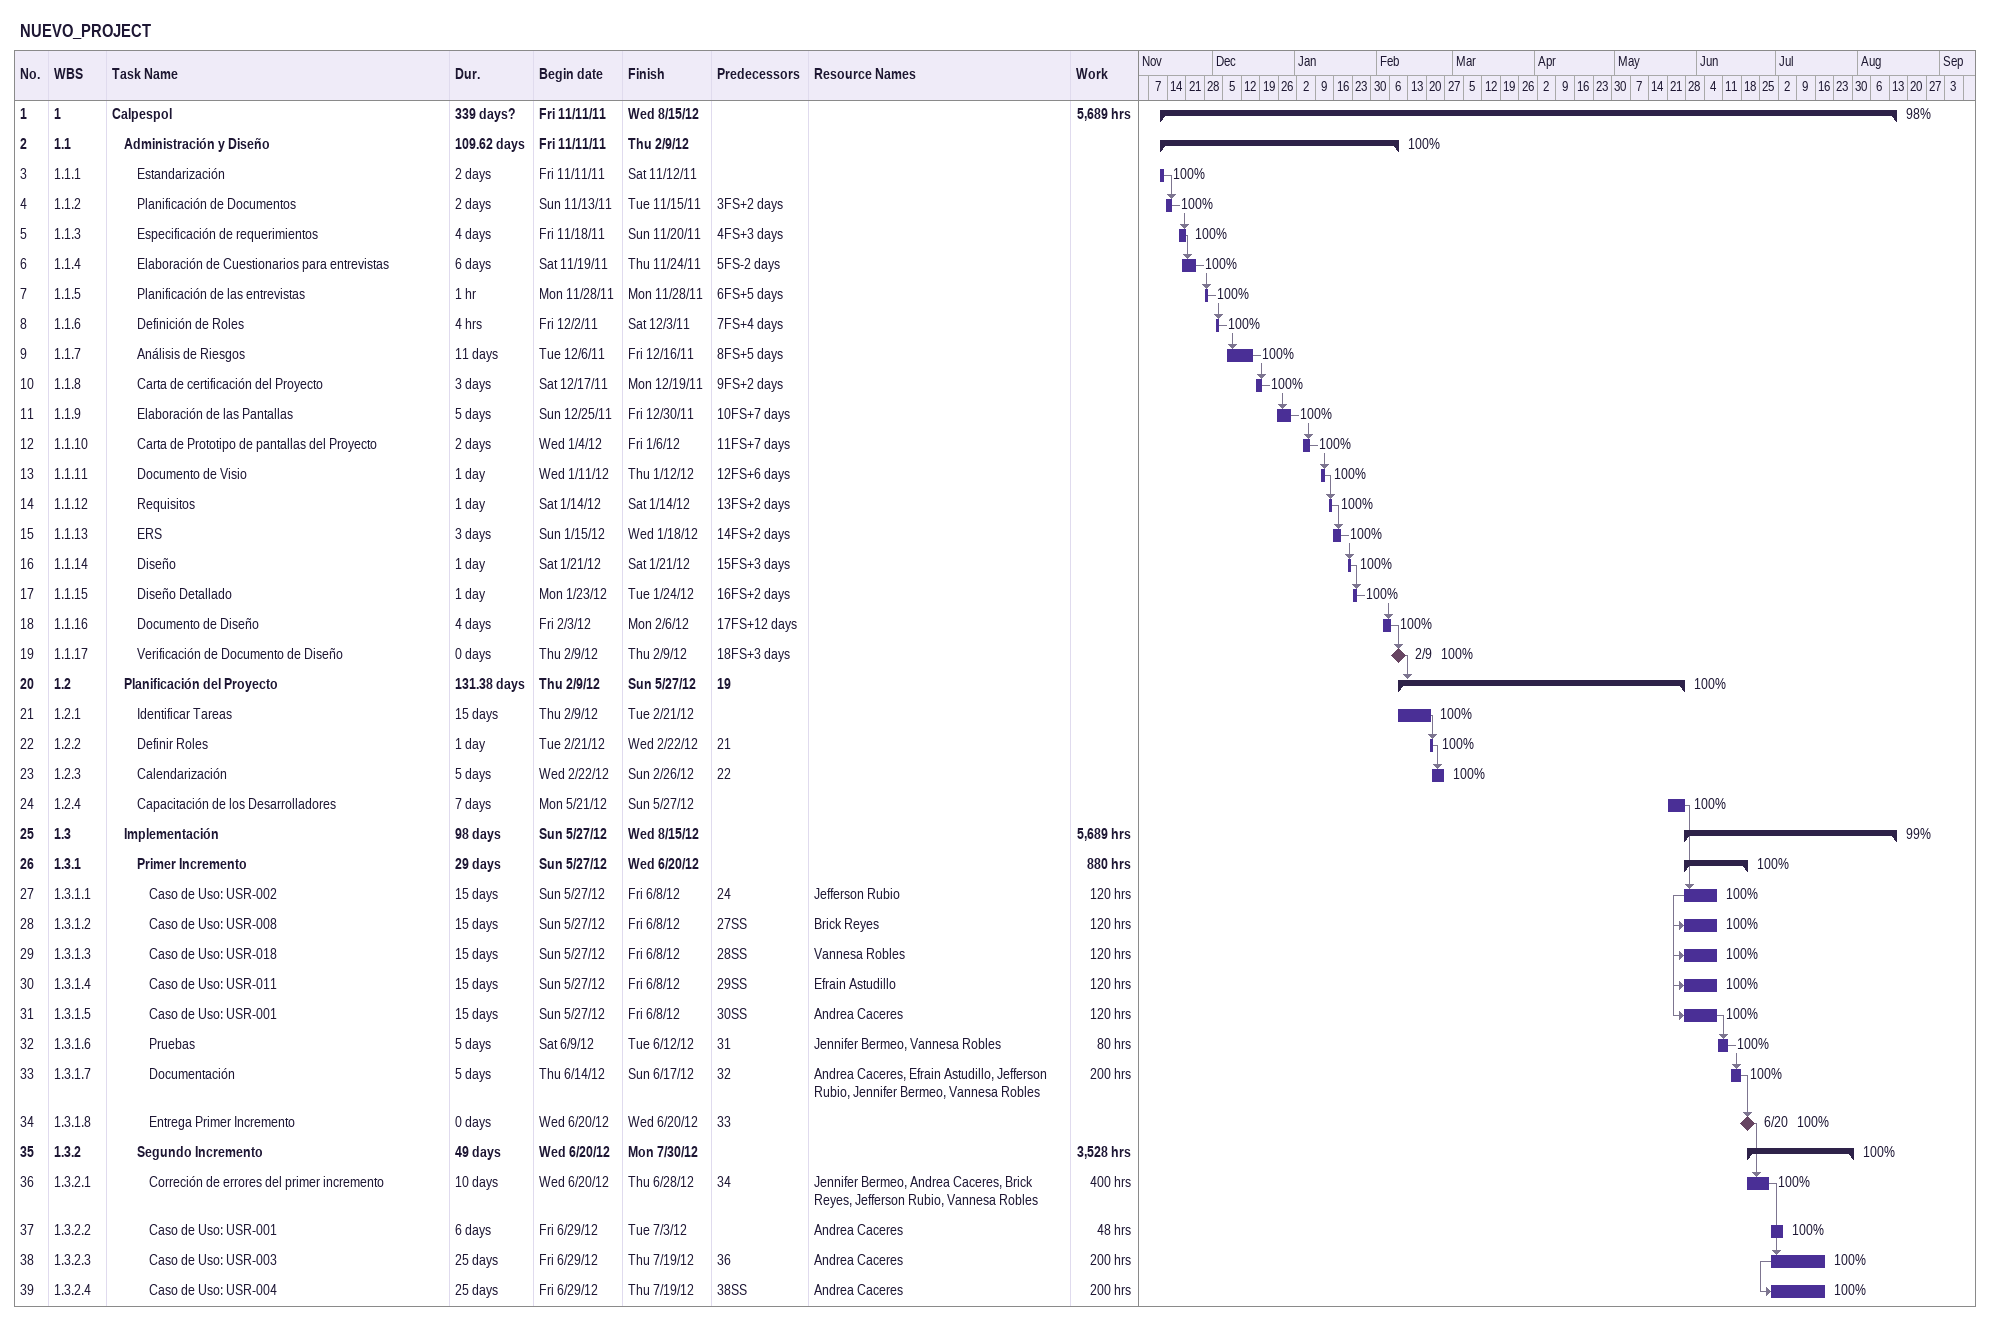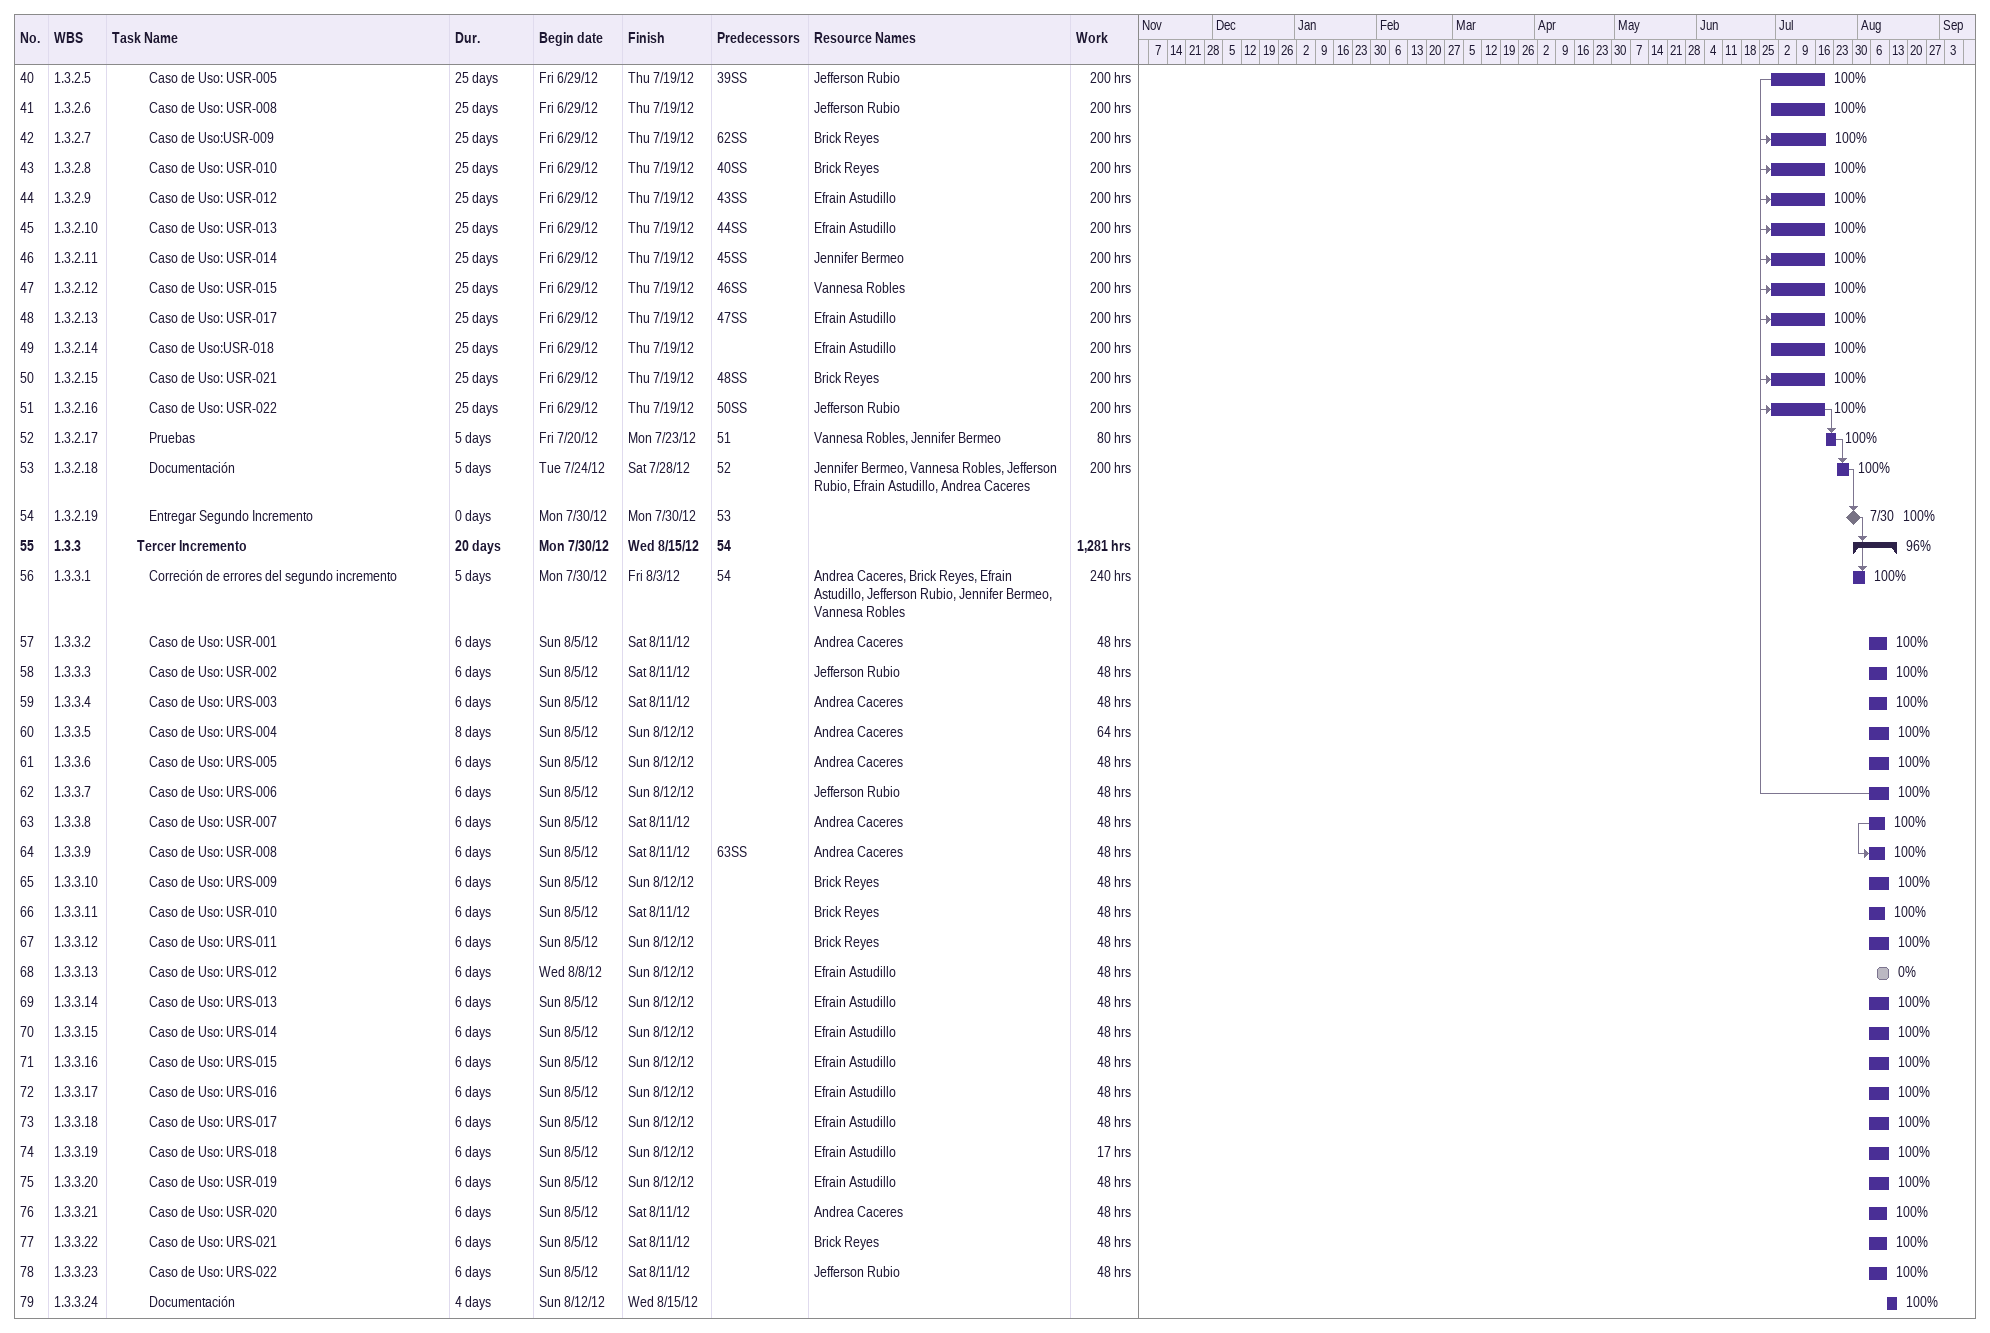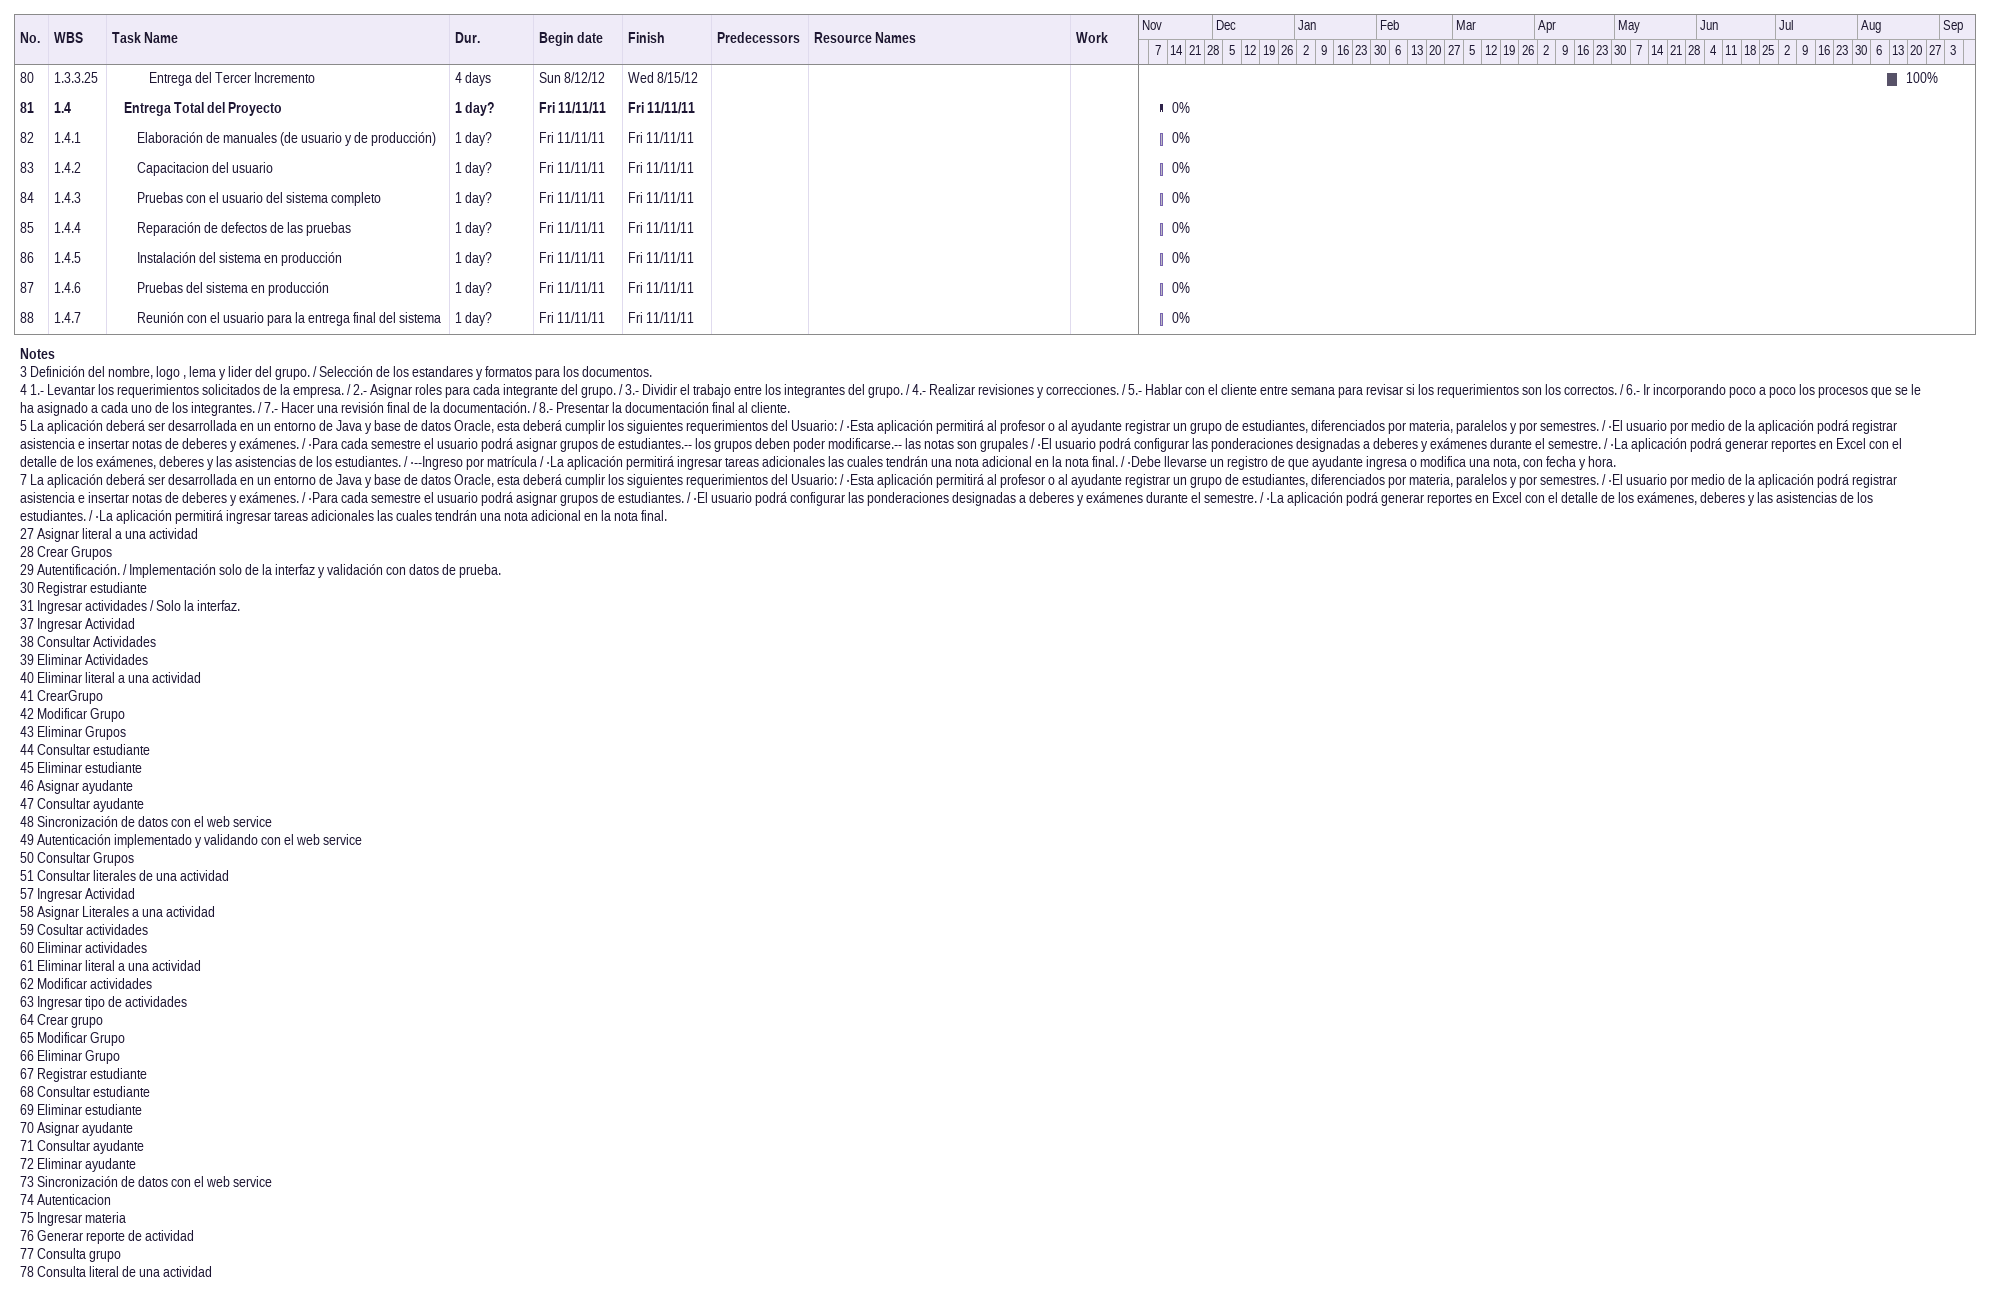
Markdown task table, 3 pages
NUEVO_PROJECT

| ID | WBS | Task | Duration | Start | Finish | Predecessors | Resources | % complete | Work (h) |
|---|---|---|---|---|---|---|---|---|---|
| 1 | 1 | **Calpespol** | 339d? | 2011-11-11 | 2012-08-15 |  |  | 98 | 5689 |
| 2 | 1.1 | **Administración y Diseño** | 109.62d | 2011-11-11 | 2012-02-09 |  |  | 100 |  |
| 3 | 1.1.1 | Estandarización | 2d | 2011-11-11 | 2011-11-12 |  |  | 100 |  |
| 4 | 1.1.2 | Planificación de Documentos | 2d | 2011-11-13 | 2011-11-15 | 3FS+2d |  | 100 |  |
| 5 | 1.1.3 | Especificación de requerimientos | 4d | 2011-11-18 | 2011-11-20 | 4FS+3d |  | 100 |  |
| 6 | 1.1.4 | Elaboración de Cuestionarios para entrevistas | 6d | 2011-11-19 | 2011-11-24 | 5FS-2d |  | 100 |  |
| 7 | 1.1.5 | Planificación de las entrevistas | 1h | 2011-11-28 | 2011-11-28 | 6FS+5d |  | 100 |  |
| 8 | 1.1.6 | Definición de Roles | 4h | 2011-12-02 | 2011-12-03 | 7FS+4d |  | 100 |  |
| 9 | 1.1.7 | Análisis de Riesgos | 11d | 2011-12-06 | 2011-12-16 | 8FS+5d |  | 100 |  |
| 10 | 1.1.8 | Carta de certificación del Proyecto | 3d | 2011-12-17 | 2011-12-19 | 9FS+2d |  | 100 |  |
| 11 | 1.1.9 | Elaboración de las Pantallas | 5d | 2011-12-25 | 2011-12-30 | 10FS+7d |  | 100 |  |
| 12 | 1.1.10 | Carta de Prototipo de pantallas del Proyecto | 2d | 2012-01-04 | 2012-01-06 | 11FS+7d |  | 100 |  |
| 13 | 1.1.11 | Documento de Visio | 1d | 2012-01-11 | 2012-01-12 | 12FS+6d |  | 100 |  |
| 14 | 1.1.12 | Requisitos | 1d | 2012-01-14 | 2012-01-14 | 13FS+2d |  | 100 |  |
| 15 | 1.1.13 | ERS | 3d | 2012-01-15 | 2012-01-18 | 14FS+2d |  | 100 |  |
| 16 | 1.1.14 | Diseño | 1d | 2012-01-21 | 2012-01-21 | 15FS+3d |  | 100 |  |
| 17 | 1.1.15 | Diseño Detallado | 1d | 2012-01-23 | 2012-01-24 | 16FS+2d |  | 100 |  |
| 18 | 1.1.16 | Documento de Diseño | 4d | 2012-02-03 | 2012-02-06 | 17FS+12d |  | 100 |  |
| 19 | 1.1.17 | Verificación de Documento de Diseño | 0d | 2012-02-09 | 2012-02-09 | 18FS+3d |  | 100 |  |
| 20 | 1.2 | **Planificación del Proyecto** | 131.38d | 2012-02-09 | 2012-05-27 | 19 |  | 100 |  |
| 21 | 1.2.1 | Identificar Tareas | 15d | 2012-02-09 | 2012-02-21 |  |  | 100 |  |
| 22 | 1.2.2 | Definir Roles | 1d | 2012-02-21 | 2012-02-22 | 21 |  | 100 |  |
| 23 | 1.2.3 | Calendarización | 5d | 2012-02-22 | 2012-02-26 | 22 |  | 100 |  |
| 24 | 1.2.4 | Capacitación de los Desarrolladores | 7d | 2012-05-21 | 2012-05-27 |  |  | 100 |  |
| 25 | 1.3 | **Implementación** | 98d | 2012-05-27 | 2012-08-15 |  |  | 99 | 5689 |
| 26 | 1.3.1 | **Primer Incremento** | 29d | 2012-05-27 | 2012-06-20 |  |  | 100 | 880 |
| 27 | 1.3.1.1 | Caso de Uso: USR-002 | 15d | 2012-05-27 | 2012-06-08 | 24 | Jefferson Rubio | 100 | 120 |
| 28 | 1.3.1.2 | Caso de Uso: USR-008 | 15d | 2012-05-27 | 2012-06-08 | 27SS | Brick Reyes | 100 | 120 |
| 29 | 1.3.1.3 | Caso de Uso: USR-018 | 15d | 2012-05-27 | 2012-06-08 | 28SS | Vannesa Robles | 100 | 120 |
| 30 | 1.3.1.4 | Caso de Uso: USR-011 | 15d | 2012-05-27 | 2012-06-08 | 29SS | Efrain Astudillo | 100 | 120 |
| 31 | 1.3.1.5 | Caso de Uso: USR-001 | 15d | 2012-05-27 | 2012-06-08 | 30SS | Andrea Caceres | 100 | 120 |
| 32 | 1.3.1.6 | Pruebas | 5d | 2012-06-09 | 2012-06-12 | 31 | Jennifer Bermeo, Vannesa Robles | 100 | 80 |
| 33 | 1.3.1.7 | Documentación | 5d | 2012-06-14 | 2012-06-17 | 32 | Andrea Caceres, Efrain Astudillo, Jefferson Rubio, Jennifer Bermeo, Vannesa Robles | 100 | 200 |
| 34 | 1.3.1.8 | Entrega Primer Incremento | 0d | 2012-06-20 | 2012-06-20 | 33 |  | 100 |  |
| 35 | 1.3.2 | **Segundo Incremento** | 49d | 2012-06-20 | 2012-07-30 |  |  | 100 | 3528 |
| 36 | 1.3.2.1 | Correción de errores del primer incremento | 10d | 2012-06-20 | 2012-06-28 | 34 | Jennifer Bermeo, Andrea Caceres, Brick Reyes, Jefferson Rubio, Vannesa Robles | 100 | 400 |
| 37 | 1.3.2.2 | Caso de Uso: USR-001 | 6d | 2012-06-29 | 2012-07-03 |  | Andrea Caceres | 100 | 48 |
| 38 | 1.3.2.3 | Caso de Uso: USR-003 | 25d | 2012-06-29 | 2012-07-19 | 36 | Andrea Caceres | 100 | 200 |
| 39 | 1.3.2.4 | Caso de Uso: USR-004 | 25d | 2012-06-29 | 2012-07-19 | 38SS | Andrea Caceres | 100 | 200 |
| 40 | 1.3.2.5 | Caso de Uso: USR-005 | 25d | 2012-06-29 | 2012-07-19 | 39SS | Jefferson Rubio | 100 | 200 |
| 41 | 1.3.2.6 | Caso de Uso: USR-008 | 25d | 2012-06-29 | 2012-07-19 |  | Jefferson Rubio | 100 | 200 |
| 42 | 1.3.2.7 | Caso de Uso:USR-009 | 25d | 2012-06-29 | 2012-07-19 | 62SS | Brick Reyes | 100 | 200 |
| 43 | 1.3.2.8 | Caso de Uso: USR-010 | 25d | 2012-06-29 | 2012-07-19 | 40SS | Brick Reyes | 100 | 200 |
| 44 | 1.3.2.9 | Caso de Uso: USR-012 | 25d | 2012-06-29 | 2012-07-19 | 43SS | Efrain Astudillo | 100 | 200 |
| 45 | 1.3.2.10 | Caso de Uso: USR-013 | 25d | 2012-06-29 | 2012-07-19 | 44SS | Efrain Astudillo | 100 | 200 |
| 46 | 1.3.2.11 | Caso de Uso: USR-014 | 25d | 2012-06-29 | 2012-07-19 | 45SS | Jennifer Bermeo | 100 | 200 |
| 47 | 1.3.2.12 | Caso de Uso: USR-015 | 25d | 2012-06-29 | 2012-07-19 | 46SS | Vannesa Robles | 100 | 200 |
| 48 | 1.3.2.13 | Caso de Uso: USR-017 | 25d | 2012-06-29 | 2012-07-19 | 47SS | Efrain Astudillo | 100 | 200 |
| 49 | 1.3.2.14 | Caso de Uso:USR-018 | 25d | 2012-06-29 | 2012-07-19 |  | Efrain Astudillo | 100 | 200 |
| 50 | 1.3.2.15 | Caso de Uso: USR-021 | 25d | 2012-06-29 | 2012-07-19 | 48SS | Brick Reyes | 100 | 200 |
| 51 | 1.3.2.16 | Caso de Uso: USR-022 | 25d | 2012-06-29 | 2012-07-19 | 50SS | Jefferson Rubio | 100 | 200 |
| 52 | 1.3.2.17 | Pruebas | 5d | 2012-07-20 | 2012-07-23 | 51 | Vannesa Robles, Jennifer Bermeo | 100 | 80 |
| 53 | 1.3.2.18 | Documentación | 5d | 2012-07-24 | 2012-07-28 | 52 | Jennifer Bermeo, Vannesa Robles, Jefferson Rubio, Efrain Astudillo, Andrea Caceres | 100 | 200 |
| 54 | 1.3.2.19 | Entregar Segundo Incremento | 0d | 2012-07-30 | 2012-07-30 | 53 |  | 100 |  |
| 55 | 1.3.3 | **Tercer Incremento** | 20d | 2012-07-30 | 2012-08-15 | 54 |  | 96 | 1281 |
| 56 | 1.3.3.1 | Correción de errores del segundo incremento | 5d | 2012-07-30 | 2012-08-03 | 54 | Andrea Caceres, Brick Reyes, Efrain Astudillo, Jefferson Rubio, Jennifer Bermeo, Vannesa Robles | 100 | 240 |
| 57 | 1.3.3.2 | Caso de Uso: USR-001 | 6d | 2012-08-05 | 2012-08-11 |  | Andrea Caceres | 100 | 48 |
| 58 | 1.3.3.3 | Caso de Uso: USR-002 | 6d | 2012-08-05 | 2012-08-11 |  | Jefferson Rubio | 100 | 48 |
| 59 | 1.3.3.4 | Caso de Uso: URS-003 | 6d | 2012-08-05 | 2012-08-11 |  | Andrea Caceres | 100 | 48 |
| 60 | 1.3.3.5 | Caso de Uso: URS-004 | 8d | 2012-08-05 | 2012-08-12 |  | Andrea Caceres | 100 | 64 |
| 61 | 1.3.3.6 | Caso de Uso: URS-005 | 6d | 2012-08-05 | 2012-08-12 |  | Andrea Caceres | 100 | 48 |
| 62 | 1.3.3.7 | Caso de Uso: URS-006 | 6d | 2012-08-05 | 2012-08-12 |  | Jefferson Rubio | 100 | 48 |
| 63 | 1.3.3.8 | Caso de Uso: USR-007 | 6d | 2012-08-05 | 2012-08-11 |  | Andrea Caceres | 100 | 48 |
| 64 | 1.3.3.9 | Caso de Uso: USR-008 | 6d | 2012-08-05 | 2012-08-11 | 63SS | Andrea Caceres | 100 | 48 |
| 65 | 1.3.3.10 | Caso de Uso: URS-009 | 6d | 2012-08-05 | 2012-08-12 |  | Brick Reyes | 100 | 48 |
| 66 | 1.3.3.11 | Caso de Uso: USR-010 | 6d | 2012-08-05 | 2012-08-11 |  | Brick Reyes | 100 | 48 |
| 67 | 1.3.3.12 | Caso de Uso: URS-011 | 6d | 2012-08-05 | 2012-08-12 |  | Brick Reyes | 100 | 48 |
| 68 | 1.3.3.13 | Caso de Uso: URS-012 | 6d | 2012-08-08 | 2012-08-12 |  | Efrain Astudillo | 0 | 48 |
| 69 | 1.3.3.14 | Caso de Uso: URS-013 | 6d | 2012-08-05 | 2012-08-12 |  | Efrain Astudillo | 100 | 48 |
| 70 | 1.3.3.15 | Caso de Uso: URS-014 | 6d | 2012-08-05 | 2012-08-12 |  | Efrain Astudillo | 100 | 48 |
| 71 | 1.3.3.16 | Caso de Uso: URS-015 | 6d | 2012-08-05 | 2012-08-12 |  | Efrain Astudillo | 100 | 48 |
| 72 | 1.3.3.17 | Caso de Uso: URS-016 | 6d | 2012-08-05 | 2012-08-12 |  | Efrain Astudillo | 100 | 48 |
| 73 | 1.3.3.18 | Caso de Uso: URS-017 | 6d | 2012-08-05 | 2012-08-12 |  | Efrain Astudillo | 100 | 48 |
| 74 | 1.3.3.19 | Caso de Uso: URS-018 | 6d | 2012-08-05 | 2012-08-12 |  | Efrain Astudillo | 100 | 17 |
| 75 | 1.3.3.20 | Caso de Uso: USR-019 | 6d | 2012-08-05 | 2012-08-12 |  | Efrain Astudillo | 100 | 48 |
| 76 | 1.3.3.21 | Caso de Uso: USR-020 | 6d | 2012-08-05 | 2012-08-11 |  | Andrea Caceres | 100 | 48 |
| 77 | 1.3.3.22 | Caso de Uso: URS-021 | 6d | 2012-08-05 | 2012-08-11 |  | Brick Reyes | 100 | 48 |
| 78 | 1.3.3.23 | Caso de Uso: URS-022 | 6d | 2012-08-05 | 2012-08-11 |  | Jefferson Rubio | 100 | 48 |
| 79 | 1.3.3.24 | Documentación | 4d | 2012-08-12 | 2012-08-15 |  |  | 100 |  |
| 80 | 1.3.3.25 | Entrega del Tercer Incremento | 4d | 2012-08-12 | 2012-08-15 |  |  | 100 |  |
| 81 | 1.4 | **Entrega Total del Proyecto** | 1d? | 2011-11-11 | 2011-11-11 |  |  | 0 |  |
| 82 | 1.4.1 | Elaboración de manuales (de usuario y de producción) | 1d? | 2011-11-11 | 2011-11-11 |  |  | 0 |  |
| 83 | 1.4.2 | Capacitacion del usuario | 1d? | 2011-11-11 | 2011-11-11 |  |  | 0 |  |
| 84 | 1.4.3 | Pruebas con el usuario del sistema completo | 1d? | 2011-11-11 | 2011-11-11 |  |  | 0 |  |
| 85 | 1.4.4 | Reparación de defectos de las pruebas | 1d? | 2011-11-11 | 2011-11-11 |  |  | 0 |  |
| 86 | 1.4.5 | Instalación del sistema en producción | 1d? | 2011-11-11 | 2011-11-11 |  |  | 0 |  |
| 87 | 1.4.6 | Pruebas del sistema en producción | 1d? | 2011-11-11 | 2011-11-11 |  |  | 0 |  |
| 88 | 1.4.7 | Reunión con el usuario para la entrega final del sistema | 1d? | 2011-11-11 | 2011-11-11 |  |  | 0 |  |

Notes
- 3: Definición del nombre, logo , lema y lider del grupo. / Selección de los estandares y formatos para los documentos.
- 4: 1.- Levantar los requerimientos solicitados de la empresa. / 2.- Asignar roles para cada integrante del grupo. / 3.- Dividir el trabajo entre los integrantes del grupo. / 4.- Realizar revisiones y correcciones. / 5.- Hablar con el cliente entre semana para revisar si los requerimientos son los correctos. / 6.- Ir incorporando poco a poco los procesos que se le ha asignado a cada uno de los integrantes. / 7.- Hacer una revisión final de la documentación. / 8.- Presentar la documentación final al cliente.
- 5: La aplicación deberá ser desarrollada en un entorno de Java y base de datos Oracle, esta deberá cumplir los siguientes requerimientos del Usuario: / ·Esta aplicación permitirá al profesor o al ayudante registrar un grupo de estudiantes, diferenciados por materia, paralelos y por semestres. / ·El usuario por medio de la aplicación podrá registrar asistencia e insertar notas de deberes y exámenes. / ·Para cada semestre el usuario podrá asignar grupos de estudiantes.-- los grupos deben poder modificarse.-- las notas son grupales / ·El usuario podrá configurar las ponderaciones designadas a deberes y exámenes durante el semestre. / ·La aplicación podrá generar reportes en Excel con el detalle de los exámenes, deberes y las asistencias de los estudiantes. / ·--Ingreso por matrícula / ·La aplicación permitirá ingresar tareas adicionales las cuales tendrán una nota adicional en la nota final. / ·Debe llevarse un registro de que ayudante ingresa o modifica una nota, con fecha y hora.
- 7: La aplicación deberá ser desarrollada en un entorno de Java y base de datos Oracle, esta deberá cumplir los siguientes requerimientos del Usuario: / ·Esta aplicación permitirá al profesor o al ayudante registrar un grupo de estudiantes, diferenciados por materia, paralelos y por semestres. / ·El usuario por medio de la aplicación podrá registrar asistencia e insertar notas de deberes y exámenes. / ·Para cada semestre el usuario podrá asignar grupos de estudiantes. / ·El usuario podrá configurar las ponderaciones designadas a deberes y exámenes durante el semestre. / ·La aplicación podrá generar reportes en Excel con el detalle de los exámenes, deberes y las asistencias de los estudiantes. / ·La aplicación permitirá ingresar tareas adicionales las cuales tendrán una nota adicional en la nota final.
- 27: Asignar literal a una actividad
- 28: Crear Grupos
- 29: Autentificación. / Implementación solo de la interfaz y validación con datos de prueba.
- 30: Registrar estudiante
- 31: Ingresar actividades / Solo la interfaz.
- 37: Ingresar Actividad
- 38: Consultar Actividades
- 39: Eliminar Actividades
- 40: Eliminar literal a una actividad
- 41: CrearGrupo
- 42: Modificar Grupo
- 43: Eliminar Grupos
- 44: Consultar estudiante
- 45: Eliminar estudiante
- 46: Asignar ayudante
- 47: Consultar ayudante
- 48: Sincronización de datos con el web service
- 49: Autenticación implementado y validando con el web service
- 50: Consultar Grupos
- 51: Consultar literales de una actividad
- 57: Ingresar Actividad
- 58: Asignar Literales a una actividad
- 59: Cosultar actividades
- 60: Eliminar actividades
- 61: Eliminar literal a una actividad
- 62: Modificar actividades
- 63: Ingresar tipo de actividades
- 64: Crear grupo
- 65: Modificar Grupo
- 66: Eliminar Grupo
- 67: Registrar estudiante
- 68: Consultar estudiante
- 69: Eliminar estudiante
- 70: Asignar ayudante
- 71: Consultar ayudante
- 72: Eliminar ayudante
- 73: Sincronización de datos con el web service
- 74: Autenticacion
- 75: Ingresar materia
- 76: Generar reporte de actividad
- 77: Consulta grupo
- 78: Consulta literal de una actividad
